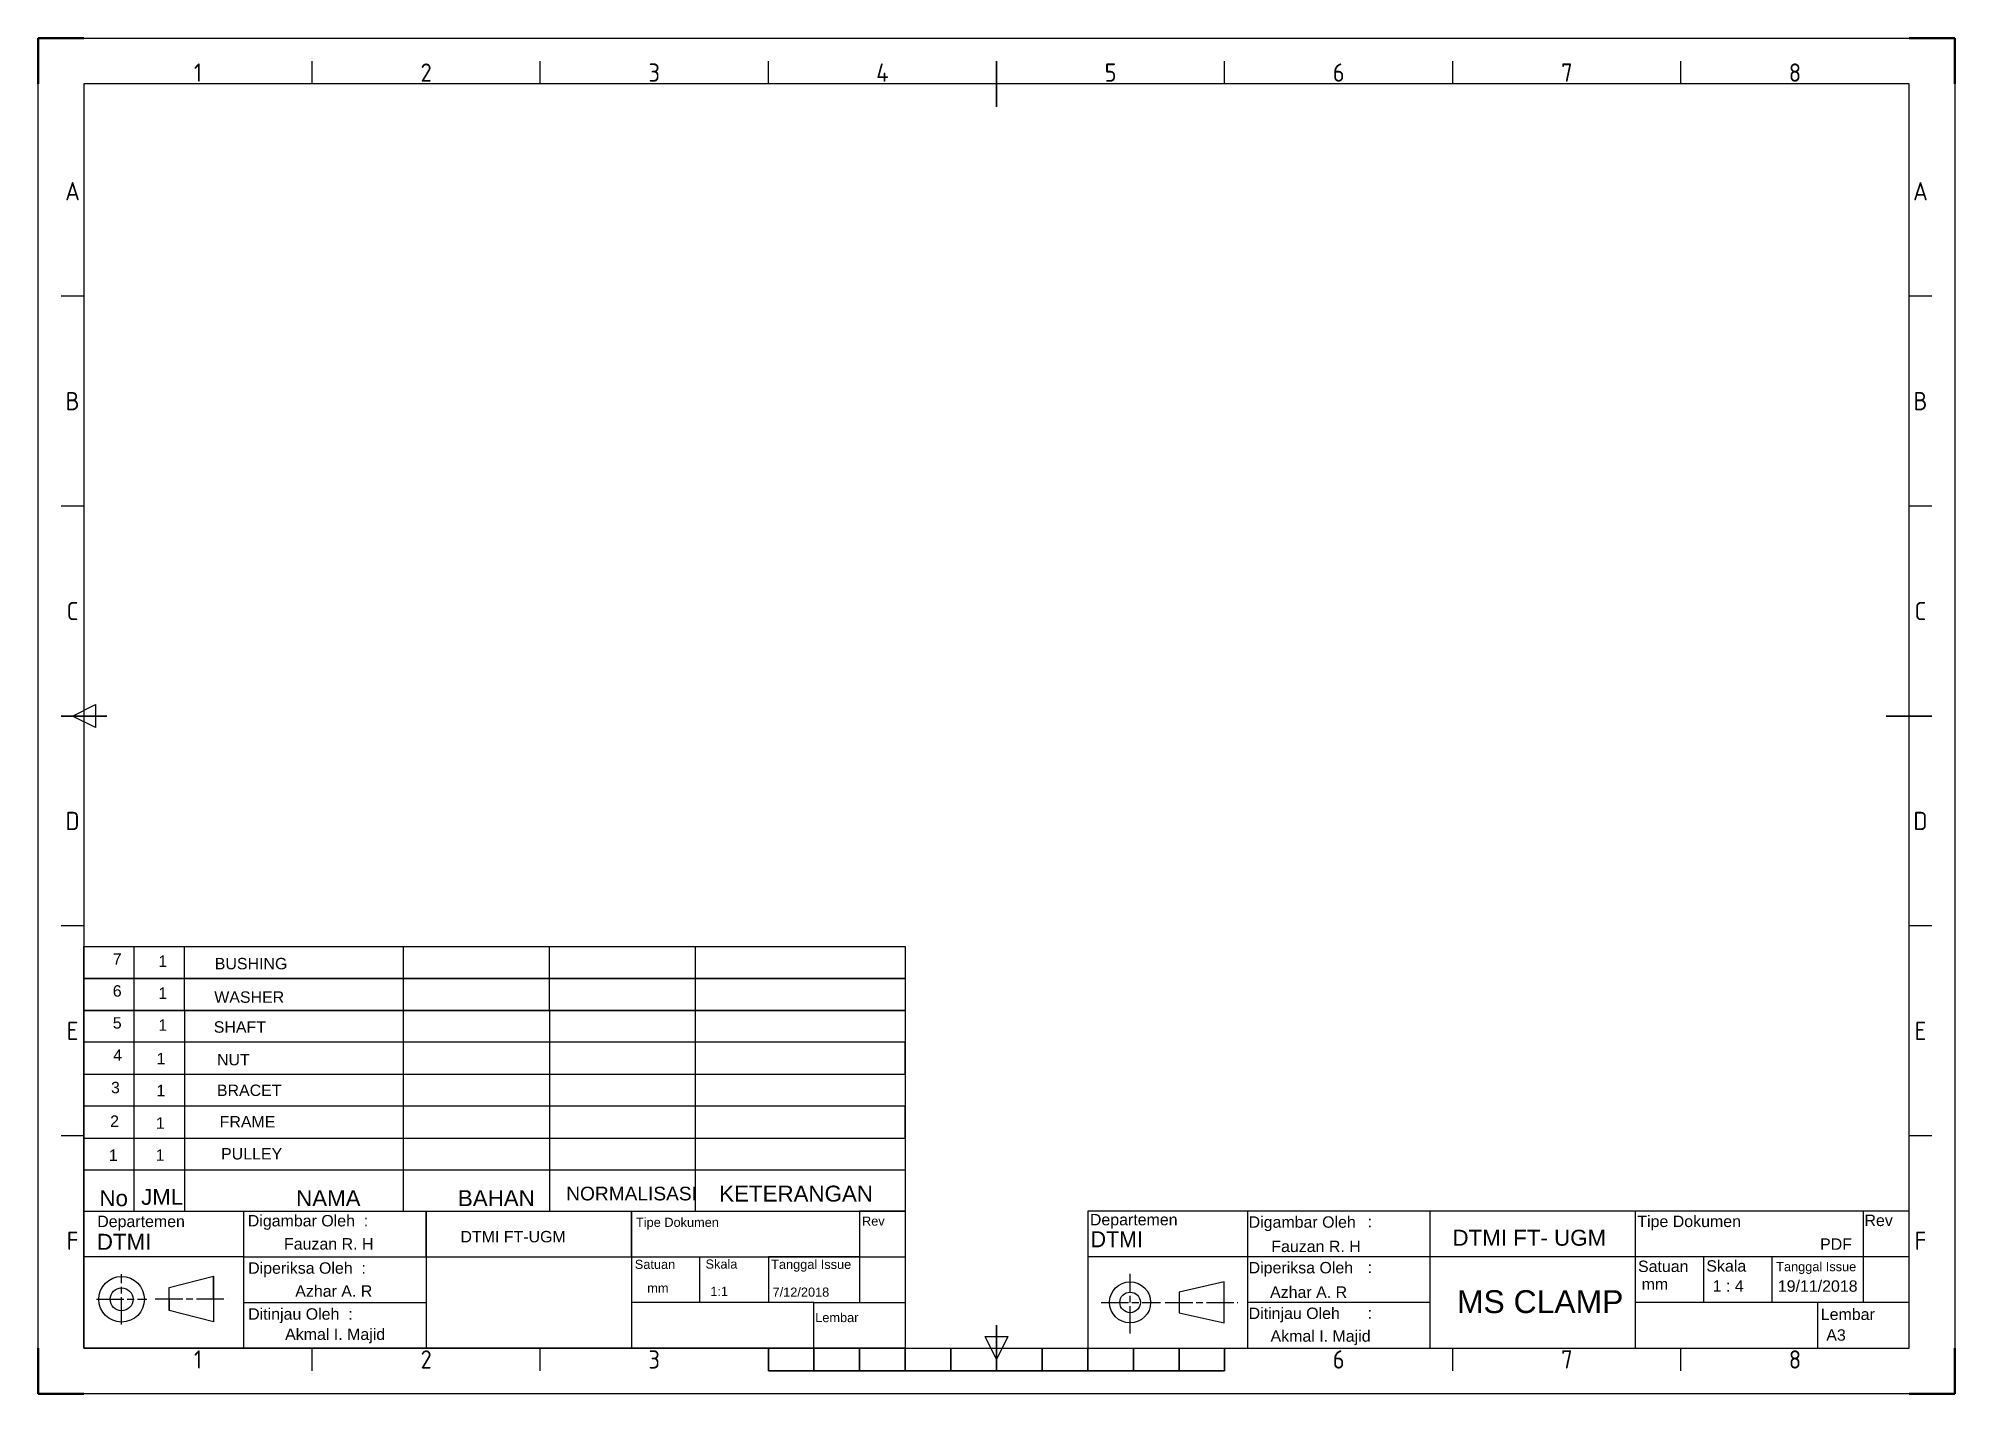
# Model space of a CAD drawing. Header units: millimetres. Extents: x 0 to 420, y 0 to 297.
import ezdxf
from ezdxf.enums import TextEntityAlignment as Align

# ---------------------------------------------------------------- set-up
doc = ezdxf.new("R2010")
doc.units = ezdxf.units.MM
doc.linetypes.add('AM_ISO08W050', pattern=[18, 12, -1.5, 3, -1.5])
doc.linetypes.add('AM_ISO08W050x2', pattern=[9, 6, -0.75, 1.5, -0.75])
for name, color, linetype, lineweight in [('AM_6', 2, 'Continuous', 35), ('AM_7', 4, 'AM_ISO08W050', 25), ('AM_BOR', 7, 'Continuous', 50)]:
    doc.layers.add(name, color=color, linetype=linetype, lineweight=lineweight)
doc.styles.add('ACISOTS', font='isocp.shx')
doc.styles.get("Standard").update_dxf_attribs({"font": 'arial.ttf'})

# ---------------------------------------------------------------- blocks, each defined once
blk = doc.blocks.new('ISO_A3')
for p, q in [((410, 287), (10, 287)), ((10, 287), (10, 10)), ((410, 10), (410, 287)), ((10, 10), (410, 10))]:
    blk.add_line(p, q)
at = {"layer": 'AM_BOR'}
for p, q in [((10, 297), (0, 297)), ((0, 297), (0, 287)), ((420, 297), (410, 297)), ((420, 287), (420, 297)), ((0, 0), (0, 10)), ((420, 0), (420, 10)), ((0, 0), (10, 0)), ((420, 0), (410, 0))]:
    blk.add_line(p, q, dxfattribs=at)
at = {"layer": 'AM_BOR', "color": 1, "lineweight": 25}
for p, q in [((0, 297), (420, 297)), ((0, 0), (0, 297)), ((420, 297), (420, 0)), ((60, 287), (60, 292)), ((110, 287), (110, 292)), ((160, 287), (160, 292)), ((260, 287), (260, 292)), ((310, 287), (310, 292)), ((360, 287), (360, 292)), ((10, 240.5), (5, 240.5)), ((415, 240.5), (410, 240.5)), ((10, 194.5), (5, 194.5)), ((415, 194.5), (410, 194.5)), ((7.5, 148.5), (12.5, 151)), ((12.5, 146), (7.5, 148.5)), ((12.5, 151), (12.5, 146)), ((10, 102.5), (5, 102.5)), ((415, 102.5), (410, 102.5)), ((10, 56.5), (5, 56.5)), ((415, 56.5), (410, 56.5)), ((60, 5), (60, 10)), ((110, 5), (110, 10)), ((210, 7.5), (207.5, 12.5)), ((207.5, 12.5), (212.5, 12.5)), ((212.5, 12.5), (210, 7.5)), ((310, 5), (310, 10)), ((360, 5), (360, 10)), ((420, 0), (0, 0))]:
    blk.add_line(p, q, dxfattribs=at)
at = {"layer": 'AM_BOR', "color": 2, "lineweight": 35}
for p, q in [((210, 282), (210, 292)), ((5, 148.5), (15, 148.5)), ((405, 148.5), (415, 148.5)), ((210, 5), (210, 15)), ((160, 5), (160, 10)), ((170, 5), (170, 10)), ((180, 5), (180, 10)), ((190, 5), (190, 10)), ((200, 5), (200, 10)), ((220, 5), (220, 10)), ((230, 5), (230, 10)), ((240, 5), (240, 10)), ((250, 5), (250, 10)), ((260, 5), (260, 10)), ((160, 5), (260, 5))]:
    blk.add_line(p, q, dxfattribs=at)
at = {"layer": 'AM_BOR', "color": 1, "lineweight": 25, "style": 'ACISOTS'}
for s, p in [('1', (35, 289.5)), ('2', (85, 289.5)), ('3', (135, 289.5)), ('4', (185, 289.5)), ('5', (235, 289.5)), ('6', (285, 289.5)), ('7', (335, 289.5)), ('8', (385, 289.5)), ('A', (7.5, 263.5)), ('A', (412.5, 263.5)), ('B', (7.5, 217.5)), ('B', (412.5, 217.5)), ('C', (7.5, 171.5)), ('C', (412.5, 171.5)), ('D', (7.5, 125.5)), ('D', (412.5, 125.5)), ('E', (7.5, 79.5)), ('E', (412.5, 79.5)), ('F', (7.5, 33.5)), ('F', (412.5, 33.5)), ('1', (35, 7.5)), ('2', (85, 7.5)), ('3', (135, 7.5)), ('6', (285, 7.5)), ('7', (335, 7.5)), ('8', (385, 7.5))]:
    blk.add_text(s, height=4, dxfattribs=at).set_placement(p, align=Align.MIDDLE)

msp = doc.modelspace()

# ---------------------------------------------------------------- linework, layer by layer
for p, q in [((10, 98), (190, 98)), ((10, 84), (10, 98)), ((21, 98), (32, 98)), ((21, 84), (21, 98)), ((32, 84), (32, 98)), ((80, 98), (112, 98)), ((80, 84), (80, 98)), ((112, 84), (112, 98)), ((144, 84), (144, 98)), ((190, 98), (190, 10)), ((10, 91), (190, 91)), ((190, 91), (10, 91)), ((21, 91), (32, 91)), ((80, 91), (112, 91)), ((10, 40), (10, 84)), ((10, 84), (190, 84)), ((190, 84), (10, 84)), ((21, 40), (21, 84)), ((21, 84), (32, 84)), ((32, 84), (32, 40)), ((80, 40), (80, 84)), ((80, 84), (112, 84)), ((112, 84), (112, 40)), ((144, 40), (144, 84)), ((190, 84), (190, 49)), ((190, 84), (190, 49)), ((190, 77), (10, 77)), ((190, 70), (190, 77)), ((10, 63), (10, 70)), ((10, 70), (190, 70)), ((190, 63), (10, 63)), ((190, 56), (190, 63)), ((10, 49), (10, 56)), ((10, 56), (190, 56)), ((190, 49), (10, 49)), ((10, 10), (10, 40)), ((10, 40), (190, 40)), ((10, 40), (45, 40)), ((10, 40), (21, 40)), ((32, 40), (80, 40)), ((45, 40), (45, 30)), ((85, 30), (85, 40)), ((85, 40), (85, 10)), ((112, 40), (144, 40)), ((130, 30), (130, 40)), ((130, 40), (130, 10)), ((190, 40), (180, 40)), ((180, 40), (180, 20)), ((190, 40), (190, 10)), ((410, 40), (230, 40)), ((230, 40), (230, 10)), ((265, 40), (265, 10)), ((305, 40), (305, 10)), ((350, 40), (350, 10)), ((400, 20), (400, 40)), ((410, 10), (410, 40)), ((45, 30), (10, 30)), ((45, 30), (45, 10)), ((45, 30), (85, 30)), ((45, 30), (45, 20)), ((85, 30), (130, 30)), ((130, 30), (190, 30)), ((145, 20), (145, 30)), ((180, 30), (160, 30)), ((160, 30), (160, 20)), ((410, 30), (230, 30)), ((365, 20), (365, 30)), ((380, 20), (380, 30)), ((28.64, 23.26), (38.42, 25.76)), ((38.42, 20.76), (38.42, 25.76)), ((38.42, 25.76), (38.42, 15.76)), ((28.64, 18.26), (28.64, 23.26)), ((259.89, 24.5), (250, 22.25)), ((250, 22.25), (250, 17.75)), ((259.89, 15.5), (259.89, 24.5)), ((28.64, 20.76), (28.64, 18.26)), ((38.42, 15.76), (28.64, 18.26)), ((45, 20), (85, 20)), ((170, 20), (130, 20)), ((160, 20), (145, 20)), ((170, 10), (170, 20)), ((170, 20), (190, 20)), ((250, 17.75), (259.89, 15.5)), ((305, 20), (265, 20)), ((410, 20), (350, 20)), ((390, 10), (390, 20)), ((190, 10), (10, 10)), ((190, 10), (170, 10)), ((230, 10), (410, 10))]:
    msp.add_line(p, q)
for centre, radius in [((18.25, 20.68), 5), ((18.25, 20.68), 2.5), ((239.28, 20), 4.5), ((239.28, 20), 2.25)]:
    msp.add_circle(centre, radius)
at = {"layer": 'AM_7', "linetype": 'AM_ISO08W050x2'}
for p, q in [((18.25, 15.18), (18.25, 26.18)), ((239.28, 13.2), (239.28, 26.27)), ((12.75, 20.68), (23.75, 20.68)), ((18.25, 20.68), (18.25, 20.68)), ((18.25, 20.68), (18.25, 20.68)), ((18.25, 20.68), (18.25, 20.68)), ((25.64, 20.76), (41.42, 20.76)), ((232.93, 20), (245.93, 20)), ((247, 20), (262.89, 20))]:
    msp.add_line(p, q, dxfattribs=at)

# ---------------------------------------------------------------- block references
at = {"lineweight": 0}
msp.add_blockref('ISO_A3', (0, 0), dxfattribs=at)

# ---------------------------------------------------------------- texts
for s, height, p in [('Departemen', 2.5, (230.47, 36.89)), ('Digambar Oleh', 2.5, (265.26, 36.36)), (':', 2.5, (291.34, 36.42)), ('Tipe Dokumen', 2.5, (350.45, 36.51)), ('Rev', 2.5, (400.23, 36.73)), ('PDF', 2.5, (390.5, 31.52)), ('Fauzan R. H', 2.5, (270.23, 31.03)), ('Diperiksa Oleh', 2.5, (265.26, 26.36)), (':', 2.5, (291.34, 26.42)), ('Satuan', 2.5, (350.6, 26.66)), ('Skala', 2.5, (365.58, 26.74)), ('Tanggal Issue', 2, (380.88, 26.83)), ('Azhar A. R', 2.5, (269.96, 21)), ('mm', 2.5, (351.4, 22.76)), ('1 : 4', 2.5, (366.97, 22.37)), ('19/11/2018', 2.5, (381.24, 22.33)), ('Ditinjau Oleh', 2.5, (265.26, 16.36)), (':', 2.5, (291.34, 16.42)), ('Lembar', 2.5, (390.66, 16.15)), ('Akmal I. Majid', 2.5, (270.06, 11.38))]:
    msp.add_text(s, height=height).set_placement(p)
at = {"attachment_point": 1}
for s, width, gutter_width, insert, char_height in [('7', 12.8434, 12.5, (16.32, 96.5), 2.5), ('1', 12.8434, 12.5, (26.3, 96.02), 2.5), ('BUSHING', 26.2789, 12.5, (38.67, 95.49), 2.5), ('6', 12.8434, 12.5, (16.32, 89.5), 2.5), ('1', 12.8434, 12.5, (26.3, 89.02), 2.5), ('WASHER', 26.2789, 12.5, (38.56, 88.15), 2.5), ('5', 12.8434, 12.5, (16.32, 82.5), 2.5), ('1', 12.8434, 12.5, (26.3, 82.02), 2.5), ('SHAFT', 26.2789, 12.5, (38.45, 81.6), 2.5), ('4', 12.8434, 12.5, (16.42, 75.44), 2.5), ('1', 12.8434, 12.5, (25.9, 74.67), 2.5), ('NUT', 26.2789, 12.5, (39.16, 74.45), 2.5), ('3', 12.8434, 12.5, (15.93, 68.33), 2.5), ('1', 12.8434, 12.5, (25.89, 67.68), 2.5), ('BRACET', 26.2789, 12.5, (39.14, 67.73), 2.5), ('2', 12.8434, 12.5, (15.74, 60.97), 2.5), ('1', 12.8434, 12.5, (25.77, 60.55), 2.5), ('FRAME', 26.2789, 12.5, (39.74, 60.84), 2.5), ('1', 12.8434, 12.5, (15.45, 53.52), 2.5), ('1', 12.8434, 12.5, (25.71, 53.54), 2.5), ('PULLEY', 26.2789, 12.5, (40.05, 53.82), 2.5), ('No', 16.7163, 12.5, (13.39, 44.59), 3.5), ('JML', 16.7163, 12.5, (22.52, 44.88), 3.5), ('NAMA', 16.7163, 12.5, (56.5, 44.59), 3.5), ('BAHAN', 16.7163, 12.5, (91.96, 44.59), 3.5), ('NORMALISASI', 16.7163, 12.5, (115.7, 45.35), 3), ('KETERANGAN', 16.7163, 12.5, (149.23, 45.59), 3.5), ('Departemen', 12.4519, 12.5, (12.91, 39), 2.5), ('Digambar Oleh  :', 26.2789, 12.5, (45.91, 39.15), 2.5), ('Tipe Dokumen', 37.4881, 12.5, (130.99, 38.55), 2), ('Rev', 37.4881, 12.5, (180.52, 38.82), 2), ('DTMI', 17.0354, 12.5, (12.83, 35.03), 3.5), ('Fauzan R. H', 20.7521, 12.5, (53.85, 34.08), 2.5), ('DTMI FT-UGM', 37.4881, 12.5, (92.51, 35.66), 2.5), ('{\\fMicrosoft PhagsPa|b0|i0|c0|p34;DTMI}', 18.8133, 17.5, (230.63, 35.59), 3.5), ('Skala', 37.4881, 12.5, (146.23, 29.4), 2), ('\\PTanggal Issue', 37.4881, 12.5, (160.61, 32.67), 2), ('Diperiksa Oleh  :', 25.3622, 12.5, (45.99, 28.78), 2.5), ('Satuan', 37.4881, 12.5, (130.73, 29.34), 2), ('Azhar A. R', 20.3203, 12.5, (56.31, 23.74), 2.5), ('mm', 6.7324, 12.5, (133.46, 24.15), 2), ('1:1', 1.3989, 12.5, (147.28, 23.42), 2), ('7/12/2018', 5.3378, 12.5, (160.92, 23.25), 2), ('Ditinjau Oleh  :', 23.2232, 12.5, (45.99, 18.71), 2.5), ('Lembar', 37.4881, 12.5, (170.27, 17.68), 2), ('Akmal I. Majid', 24.5983, 12.5, (54.09, 14.28), 2.5)]:
    msp.add_mtext_dynamic_manual_height_columns(s, width=width, gutter_width=gutter_width, heights=[0], dxfattribs=dict(at, insert=insert, char_height=char_height))
at = {"layer": 'AM_6'}
msp.add_text('MS CLAMP', height=5, dxfattribs=at).set_placement((310.91, 17.67))
at = {"layer": 'AM_6', "color": 7, "lineweight": 50, "insert": (309.94, 35.92), "char_height": 3.5, "attachment_point": 1}
msp.add_mtext_dynamic_manual_height_columns('DTMI FT- UGM', width=54.1852, gutter_width=25, heights=[0], dxfattribs=at)
at = {"layer": 'AM_6', "insert": (391.86, 14.11), "char_height": 2.5, "width": 6.883, "attachment_point": 1}
msp.add_mtext('A3', dxfattribs=at)

doc.saveas('drawing.dxf')
